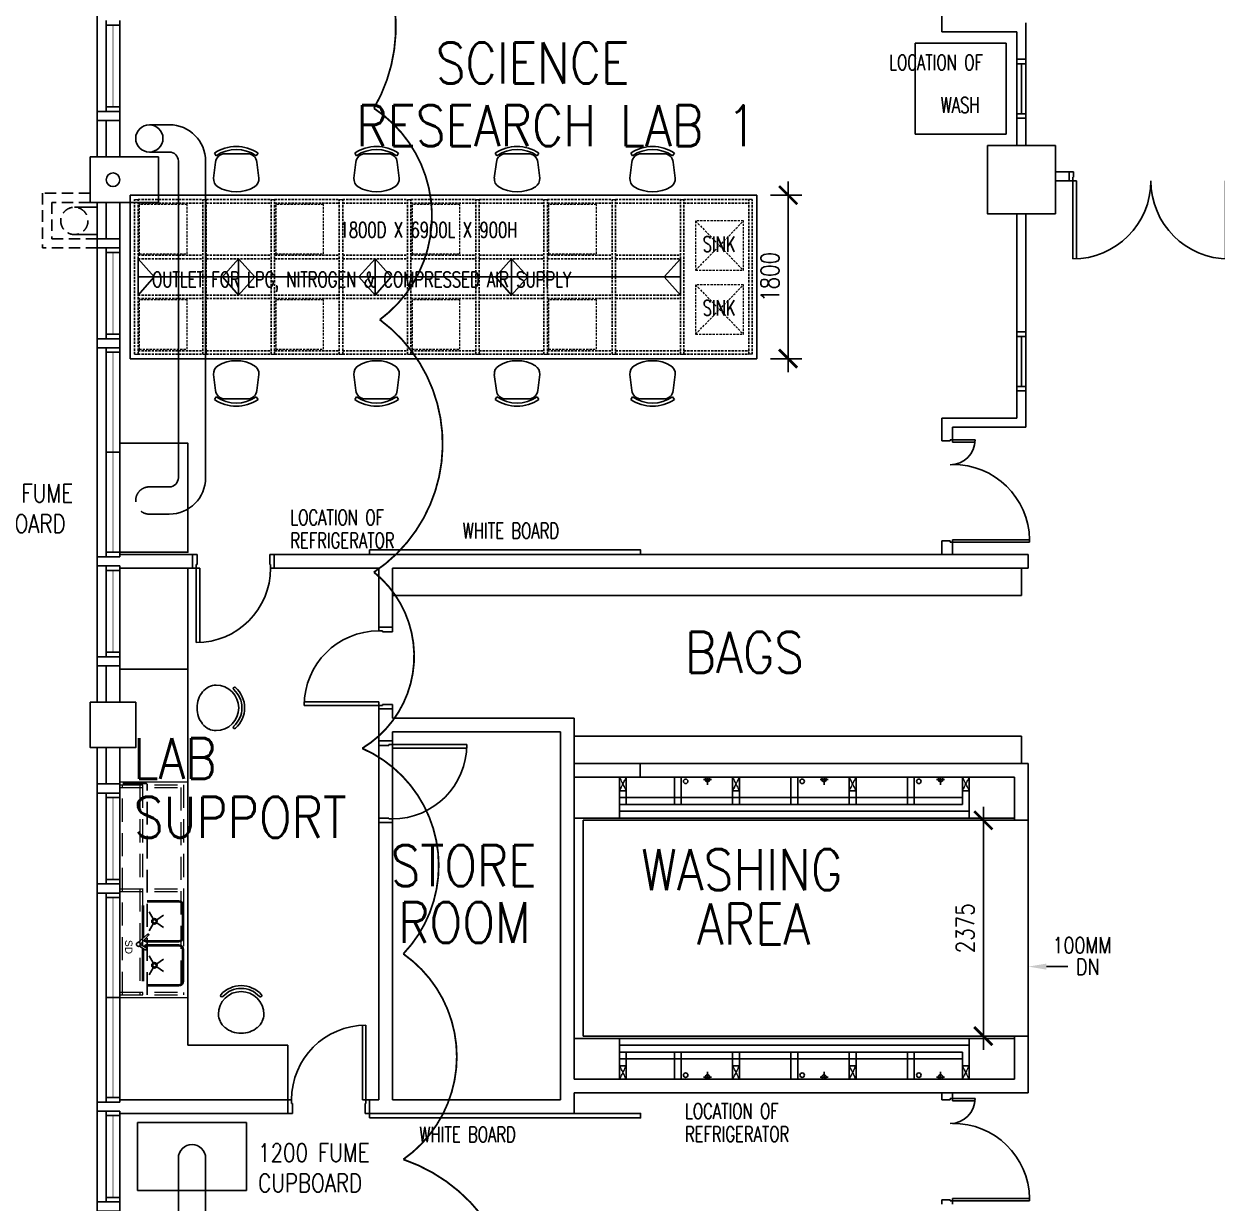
# Model space of a CAD drawing. Extents: x 2687779 to 2997471, y -863049 to -631414.
# Drawn here: x 2756235 to 2769371, y -825687 to -812710 of the extents above; entities that cross this region are included whole.
import ezdxf

# ---------------------------------------------------------------- set-up
doc = ezdxf.new("R2010")
doc.units = 0
doc.header["$LTSCALE"] = 10
doc.header["$MEASUREMENT"] = 0
doc.header["$PDMODE"] = 34
for name, pattern in [('DASHED', [0.75, 0.5, -0.25]), ('DASHEDX2', [38.1, 25.4, -12.7]), ('HIDDEN', [0.375, 0.25, -0.125]), ('HIDDEN2', [0.1875, 0.125, -0.0625])]:
    doc.linetypes.add(name, pattern=pattern)
doc.layers.get('0').update_dxf_attribs({"linetype": 'CONTINUOUS'})
doc.layers.get('DEFPOINTS').update_dxf_attribs({"linetype": 'CONTINUOUS'})
for name, color, linetype in [('BO', 7, 'CONTINUOUS'), ('COL', 3, 'CONTINUOUS'), ('DR', 7, 'CONTINUOUS'), ('DRAIN', 1, 'CONTINUOUS'), ('FURN', 1, 'CONTINUOUS'), ('FURN1', 7, 'CONTINUOUS'), ('hatch', 7, 'CONTINUOUS'), ('LINE', 7, 'CONTINUOUS'), ('partition', 7, 'CONTINUOUS'), ('REMOVE', 8, 'HIDDEN2'), ('RISERFUME', 1, 'CONTINUOUS'), ('RWDP', 145, 'CONTINUOUS'), ('stair', 7, 'CONTINUOUS'), ('T50', 3, 'CONTINUOUS'), ('WALL', 2, 'CONTINUOUS'), ('WIN', 5, 'CONTINUOUS')]:
    doc.layers.add(name, color=color, linetype=linetype)
doc.styles.add('ADEY', font='', dxfattribs={"height": 110})
doc.styles.add('DIMTEXT', font='romans.shx', dxfattribs={"width": 0.8, "height": 400})
doc.styles.add('ROMANS', font='romans.shx', dxfattribs={"width": 0.8, "height": 100})
doc.styles.get("Standard").update_dxf_attribs({"font": 'ROMANS.SHX'})
doc.styles.get('ADEY').set_extended_font_data('Arial Black')
doc.dimstyles.new('STANDARD$0', dxfattribs={"dimscale": 0, "dimtxt": 8, "dimasz": 6, "dimexe": 1, "dimexo": 1, "dimgap": 3, "dimtad": 1, "dimdec": 0, "dimlfac": -1, "dimrnd": 1, "dimzin": 0, "dimdsep": 46, "dimtxsty": 'Standard', "dimcen": 0, "dimclrd": 5, "dimclre": 250, "dimadec": 0, "dimazin": 0, "dimtfac": 1, "dimtdec": 4, "dimtofl": 0, "dimtmove": 0, "dimatfit": 3, "dimfxl": 1, "dimtolj": 1, "dimtzin": 0, "dimarcsym": 0})

# ---------------------------------------------------------------- blocks, each defined once
blk = doc.blocks.new('D1800-A')
at = {"layer": 'DR'}
for p, q in [((0, 0), (100, 0)), ((0, -50), (0, 0)), ((100, 0), (100, -40)), ((60, -50), (0, -50)), ((100, -40), (60, -40)), ((60, -40), (60, -50)), ((100, -40), (960, -40)), ((100, -80), (100, -40)), ((959, -80), (100, -80)), ((60, -1750), (0, -1750)), ((0, -1750), (0, -1800)), ((0, -1800), (100, -1800)), ((60, -1760), (60, -1750)), ((100, -1760), (60, -1760)), ((959, -1720), (100, -1720)), ((100, -1720), (100, -1760)), ((100, -1760), (960, -1760)), ((100, -1800), (100, -1760))]:
    blk.add_line(p, q, dxfattribs=at)
for centre, start, end in [((100, -40), 270.0001, 0), ((100, -1760), 0, 90)]:
    blk.add_arc(centre, 860, start, end, dxfattribs=at)
blk = doc.blocks.new('FG')
at = {"layer": 'LINE', "linetype": 'Continuous'}
for points in [[(0, 0), (50, 0), (50, 100), (0, 100)], [(600, 0), (650, 0), (650, 100), (600, 100)]]:
    blk.add_lwpolyline(points, close=True, dxfattribs=at)
at = {"layer": 'LINE', "color": 5, "linetype": 'Continuous'}
for points in [[(600, 100), (50, 100)], [(50, 0), (600, 0)]]:
    blk.add_lwpolyline(points, dxfattribs=at)
at = {"layer": 'LINE', "color": 1, "linetype": 'Continuous'}
blk.add_lwpolyline([(50, 50), (600, 50)], dxfattribs=at)
blk = doc.blocks.new('DR-900-B')
at = {"layer": 'DR'}
for p, q in [((0, 900), (-150, 900)), ((-150, 900), (-150, 860)), ((-150, 860), (-110, 860)), ((-110, 860), (-110, 850)), ((-110, 850), (0, 850)), ((0, 850), (0, 900)), ((-150, 40), (-970, 40)), ((-969, 80), (-150, 80)), ((-150, 80), (-150, 40)), ((-150, 40), (-110, 40)), ((-150, 0), (-150, 40)), ((0, 0), (-150, 0)), ((-110, 50), (0, 50)), ((-110, 40), (-110, 50)), ((0, 50), (0, 0))]:
    blk.add_line(p, q, dxfattribs=at)
blk.add_arc((-150, 40), 820, 90, 180, dxfattribs=at)
blk = doc.blocks.new('D1200')
at = {"layer": 'DR', "color": 7}
for p, q in [((37, 115), (37, 965)), ((62, 115), (62, 965)), ((1138, 115), (1138, 364)), ((1163, 115), (1163, 365)), ((0, 115), (37, 115)), ((37, 115), (37, 90)), ((62, 115), (37, 115)), ((37, 90), (50, 90)), ((50, 90), (50, 0)), ((1138, 115), (1163, 115)), ((1150, 90), (1150, 0)), ((1150, 90), (1163, 90)), ((1163, 115), (1163, 90)), ((1163, 115), (1200, 115))]:
    blk.add_line(p, q, dxfattribs=at)
blk.add_arc((1163, 90), 275, 90, 180, dxfattribs=at)
at = {"layer": 'WIN', "color": 7}
for p, q in [((62, 965), (37, 965)), ((62, 965), (62, 965)), ((50, 0), (0, 0)), ((1150, 0), (1200, 0))]:
    blk.add_line(p, q, dxfattribs=at)
blk.add_arc((50, 125), 840, 359.3227, 89.147, dxfattribs=at)
blk = doc.blocks.new('_ARCHTICK')
at = {"color": 0, "linetype": 'ByBlock', "const_width": 0.15}
blk.add_lwpolyline([(-0.5, -0.5), (0.5, 0.5)], dxfattribs=at)
blk = doc.blocks.new('*D352')
at = {"layer": 'BO', "color": 7, "linetype": 'Continuous', "lineweight": -2, "transparency": 16777216}
for p, q in [((2766797, -823999), (2766797, -821324)), ((2766991, -821474), (2766647, -821474)), ((2766991, -823849), (2766647, -823849))]:
    blk.add_line(p, q, dxfattribs=at)
at = {"layer": 'DEFPOINTS', "color": 0, "linetype": 'Continuous', "transparency": 16777216}
for p in [(2766797, -821474), (2767141, -821474), (2767141, -823849)]:
    blk.add_point(p, dxfattribs=at)
at = {"layer": 'BO', "color": 7, "linetype": 'Continuous', "lineweight": -2, "transparency": 16777216, "xscale": 200, "yscale": 200, "zscale": 200}
for p, rotation in [((2766797, -821474), 90), ((2766797, -823849), 270)]:
    blk.add_blockref('_ARCHTICK', p, dxfattribs=dict(at, rotation=rotation))
at = {"layer": 'BO', "color": 7, "linetype": 'Continuous', "transparency": 16777216, "insert": (2766597, -822662), "char_height": 200, "attachment_point": 5, "rotation": 90, "style": 'ROMANS'}
blk.add_mtext('\\A1;2375', dxfattribs=at)
blk = doc.blocks.new('*D349')
at = {"layer": 'DEFPOINTS', "color": 0, "linetype": 'Continuous', "transparency": 16777216}
for p in [(2764304, -814594), (2764304, -816394), (2764648, -816394)]:
    blk.add_point(p, dxfattribs=at)
at = {"layer": 'FURN', "color": 7, "linetype": 'Continuous', "lineweight": -2, "transparency": 16777216}
for p, q in [((2764648, -814444), (2764648, -816544)), ((2764454, -814594), (2764798, -814594)), ((2764454, -816394), (2764798, -816394))]:
    blk.add_line(p, q, dxfattribs=at)
at = {"layer": 'FURN', "color": 7, "linetype": 'Continuous', "lineweight": -2, "transparency": 16777216, "xscale": 200, "yscale": 200, "zscale": 200}
for p, rotation in [((2764648, -814594), 90), ((2764648, -816394), 270)]:
    blk.add_blockref('_ARCHTICK', p, dxfattribs=dict(at, rotation=rotation))
at = {"layer": 'FURN', "color": 7, "linetype": 'Continuous', "transparency": 16777216, "insert": (2764448, -815494), "char_height": 200, "attachment_point": 5, "rotation": 90, "style": 'ROMANS'}
blk.add_mtext('\\A1;1800', dxfattribs=at)
blk = doc.blocks.new('CHAIR11')
at = {"layer": 'FURN', "color": 1}
for p, q in [((-676, 492), (-653, 318)), ((-176, 492), (-198, 318)), ((-647, 246), (-666, 218)), ((-300, 225), (-552, 225)), ((-205, 246), (-186, 218))]:
    blk.add_line(p, q, dxfattribs=at)
for centre, radius, start, end in [((-574, 501), 102, 121.593, 184.9697), ((-426, 260), 385, 58.407, 121.593), ((-278, 501), 102, 355.0303, 58.407), ((-552, 327), 102, 184.9697, 270), ((-300, 327), 102, 270, 355.0303), ((-426, 569), 425, 235.6197, 304.3803), ((-426, 569), 391, 235.6197, 304.3803)]:
    blk.add_arc(centre, radius, start, end, dxfattribs=at)
blk = doc.blocks.new('CHAIR10')
at = {"layer": 'FURN1', "color": 1}
for centre, radius, start, end in [((-515, 735), 216, 116.3827, 140.136), ((-533, 772), 175, 90, 116.3827), ((-533, 697), 250, 270, 90), ((-328, 909), 15, 48.1599, 228.1599), ((-518, 697), 300, 311.8401, 48.1599), ((-443, 697), 299, 160.9198, 180), ((-487, 712), 252, 140.136, 160.9198), ((-518, 697), 270, 311.8401, 48.1599), ((-443, 697), 299, 180, 199.0802), ((-487, 682), 252, 199.0802, 219.864), ((-515, 658), 216, 219.864, 243.6173), ((-533, 622), 175, 243.6173, 270), ((-328, 485), 15, 131.8401, 311.8401)]:
    blk.add_arc(centre, radius, start, end, dxfattribs=at)

msp = doc.modelspace()

# ---------------------------------------------------------------- linework, layer by layer
at = {"color": 9}
for p, q in [((2757041.3, -814174.1), (2757041.3, -808674.1)), ((2757041.3, -820174.1), (2757041.3, -814674.1)), ((2757041.3, -826174.1), (2757041.3, -820674.1))]:
    msp.add_line(p, q, dxfattribs=at)
at = {"linetype": 'Continuous'}
for p, q in [((2766341.3, -812499.1), (2766341.3, -812799.1)), ((2766341.3, -812799.1), (2767166.3, -812799.1)), ((2767741.3, -814336.6), (2767591.3, -814336.6)), ((2767741.3, -814436.6), (2767591.3, -814436.6)), ((2766341.3, -817049.1), (2767166.3, -817049.1)), ((2766341.3, -817299.1), (2766341.3, -817049.1)), ((2766456.3, -817149.1), (2767266.3, -817149.1)), ((2766456.3, -817286.5), (2766456.3, -817149.1))]:
    msp.add_line(p, q, dxfattribs=at)
at = {"color": 5, "linetype": 'DASHED'}
for p, q in [((2762791.3, -821149.1), (2762866.3, -820999.1)), ((2762791.3, -820999.1), (2762866.3, -821149.1)), ((2764037.2, -821149.1), (2764112.2, -820999.1)), ((2764037.2, -820999.1), (2764112.2, -821149.1)), ((2765320.5, -821149.1), (2765395.5, -820999.1)), ((2765320.5, -820999.1), (2765395.5, -821149.1)), ((2766566.3, -820999.1), (2766641.3, -821149.1)), ((2766566.3, -821149.1), (2766641.3, -820999.1)), ((2762866.3, -821149.1), (2762791.3, -821149.1)), ((2764112.2, -821149.1), (2764037.2, -821149.1)), ((2765395.5, -821149.1), (2765320.5, -821149.1)), ((2766641.3, -821149.1), (2766566.3, -821149.1)), ((2762791.3, -824174.1), (2762866.3, -824324.1)), ((2762791.3, -824324.1), (2762866.3, -824174.1)), ((2762866.3, -824174.1), (2762791.3, -824174.1)), ((2764037.2, -824174.1), (2764112.2, -824324.1)), ((2764037.2, -824324.1), (2764112.2, -824174.1)), ((2764112.2, -824174.1), (2764037.2, -824174.1)), ((2765320.5, -824174.1), (2765395.5, -824324.1)), ((2765320.5, -824324.1), (2765395.5, -824174.1)), ((2765395.5, -824174.1), (2765320.5, -824174.1)), ((2766566.3, -824324.1), (2766641.3, -824174.1)), ((2766566.3, -824174.1), (2766641.3, -824324.1)), ((2766641.3, -824174.1), (2766566.3, -824174.1))]:
    msp.add_line(p, q, dxfattribs=at)
at = {"color": 7}
for p, q in [((2762791.3, -821449.1), (2762791.3, -820999.1)), ((2762866.3, -821299.1), (2762866.3, -820999.1)), ((2763395.5, -821299.1), (2763395.5, -820999.1)), ((2763470.5, -821299.1), (2763470.5, -820999.1)), ((2764037.2, -821299.1), (2764037.2, -820999.1)), ((2764112.2, -821299.1), (2764112.2, -820999.1)), ((2764678.8, -821299.1), (2764678.8, -820999.1)), ((2764753.8, -821299.1), (2764753.8, -820999.1)), ((2765320.5, -821299.1), (2765320.5, -820999.1)), ((2765395.5, -821299.1), (2765395.5, -820999.1)), ((2765962.2, -821299.1), (2765962.2, -820999.1)), ((2766037.2, -821299.1), (2766037.2, -820999.1)), ((2766566.3, -820999.1), (2766566.3, -821299.1)), ((2766641.3, -821449.1), (2766641.3, -820999.1)), ((2766566.3, -821299.1), (2762791.3, -821299.1)), ((2767141.3, -821449.1), (2762291.3, -821449.1)), ((2766641.3, -821374.1), (2762791.3, -821374.1)), ((2767141.3, -823874.1), (2762291.3, -823874.1)), ((2762791.3, -823874.1), (2762791.3, -824324.1)), ((2766641.3, -823949.1), (2762791.3, -823949.1)), ((2766641.3, -823874.1), (2766641.3, -824324.1)), ((2766566.3, -824024.1), (2762791.3, -824024.1)), ((2762866.3, -824024.1), (2762866.3, -824324.1)), ((2763395.5, -824024.1), (2763395.5, -824324.1)), ((2763470.5, -824024.1), (2763470.5, -824324.1)), ((2764037.2, -824024.1), (2764037.2, -824324.1)), ((2764112.2, -824024.1), (2764112.2, -824324.1)), ((2764678.8, -824024.1), (2764678.8, -824324.1)), ((2764753.8, -824024.1), (2764753.8, -824324.1)), ((2765320.5, -824024.1), (2765320.5, -824324.1)), ((2765395.5, -824024.1), (2765395.5, -824324.1)), ((2765962.2, -824024.1), (2765962.2, -824324.1)), ((2766037.2, -824024.1), (2766037.2, -824324.1)), ((2766566.3, -824324.1), (2766566.3, -824024.1))]:
    msp.add_line(p, q, dxfattribs=at)
for p, q in [((2763715.8, -821024.1), (2763804.5, -821024.1)), ((2763760, -820999.1), (2763760, -821082.3)), ((2764999.1, -821024.1), (2765087.8, -821024.1)), ((2765043.3, -820999.1), (2765043.3, -821082.3)), ((2766282.4, -821024.1), (2766371.2, -821024.1)), ((2766326.6, -820999.1), (2766326.6, -821082.3)), ((2763760, -824324.1), (2763760, -824240.9)), ((2765043.3, -824324.1), (2765043.3, -824240.9)), ((2766326.6, -824324.1), (2766326.6, -824240.9)), ((2763715.8, -824299.1), (2763804.5, -824299.1)), ((2764999.1, -824299.1), (2765087.8, -824299.1)), ((2766282.4, -824299.1), (2766371.2, -824299.1))]:
    msp.add_line(p, q)
at = {"color": 8, "linetype": 'DASHED'}
for p, q in [((2766566.3, -821224.1), (2762791.3, -821224.1)), ((2766566.3, -824099.1), (2762791.3, -824099.1))]:
    msp.add_line(p, q, dxfattribs=at)
for centre in [(2763520, -821045.5), (2763760, -821024.1), (2764803.3, -821045.5), (2765043.3, -821024.1), (2766086.7, -821045.5), (2766326.6, -821024.1), (2763520, -824277.7), (2764803.3, -824277.7), (2766086.7, -824277.7), (2763760, -824299.1), (2765043.3, -824299.1), (2766326.6, -824299.1)]:
    msp.add_circle(centre, 25)
at = {"layer": 'BO', "linetype": 'Continuous'}
for p, q in [((2767216.3, -818699.1, 0), (2767216.3, -818999.1)), ((2767216.3, -818699.1, 0), (2767216.3, -818999.1)), ((2767216.3, -818999.1), (2760291.3, -818999.1)), ((2767216.3, -818999.1), (2760291.3, -818999.1)), ((2762291.3, -820549.1), (2767216.3, -820549.1)), ((2762291.3, -820549.1), (2767216.3, -820549.1)), ((2767216.3, -820549.1), (2767216.3, -820849.1)), ((2767216.3, -820549.1), (2767216.3, -820849.1)), ((2763020, -820849.1), (2763020, -820999.1)), ((2767291.3, -821474.1), (2767291.3, -823849.1)), ((2767291.3, -821474.1), (2767291.3, -823849.1))]:
    msp.add_line(p, q, dxfattribs=at)
at = {"layer": 'COL'}
for points in [[(2766841.3, -814049.1), (2767591.3, -814049.1), (2767591.3, -814799.1), (2766841.3, -814799.1)], [(2756966.3, -814174.1), (2757716.3, -814174.1), (2757716.3, -814674.1), (2756966.3, -814674.1)], [(2756966.3, -820174.1), (2757466.3, -820174.1), (2757466.3, -820674.1), (2756966.3, -820674.1)]]:
    msp.add_lwpolyline(points, close=True, dxfattribs=at)
at = {"layer": 'DEFPOINTS', "linetype": 'Continuous'}
msp.add_lwpolyline([(2766456.3, -818549.1), (2766456.3, -818412.1)], dxfattribs=at)
at = {"layer": 'DR', "color": 7, "linetype": 'Continuous'}
msp.add_line((2767491.3, -823084), (2767728.4, -823084), dxfattribs=at)
msp.add_solid([(2767491.3, -823117.3), (2767491.3, -823050.7), (2767291.3, -823084)], dxfattribs=at)
at = {"layer": 'DRAIN', "color": 5}
for p, q in [((2762391.3, -823849.1), (2762391.3, -821474.1)), ((2767141.3, -821474.1), (2762391.3, -821474.1)), ((2767141.3, -823849.1), (2762391.3, -823849.1))]:
    msp.add_line(p, q, dxfattribs=at)
at = {"layer": 'FURN', "linetype": 'Continuous'}
for p, q in [((2767048.3, -812922.2), (2766048.3, -812922.2)), ((2766048.3, -812922.2), (2766048.3, -813922.2)), ((2767048.3, -813922.2), (2767048.3, -812922.2)), ((2766048.3, -813922.2), (2767048.3, -813922.2)), ((2757492, -815294), (2757670.2, -815494)), ((2757492, -815294), (2757492, -815694)), ((2758599.5, -815294), (2758421.2, -815494)), ((2758599.5, -815294), (2758777.7, -815494)), ((2758599.5, -815294), (2758599.5, -815694)), ((2760101.5, -815294), (2759923.2, -815494)), ((2760101.5, -815294), (2760279.7, -815494)), ((2760101.5, -815294), (2760101.5, -815694)), ((2761603.5, -815294), (2761425.2, -815494)), ((2761603.5, -815294), (2761781.7, -815494)), ((2761603.5, -815294), (2761603.5, -815694)), ((2763462, -815294), (2763283.7, -815494)), ((2763462, -815294), (2763462, -815694)), ((2757492, -815694), (2757670.2, -815494)), ((2757492, -815494), (2763462, -815494)), ((2758599.5, -815694), (2758421.2, -815494)), ((2758599.5, -815694), (2758777.7, -815494)), ((2760101.5, -815694), (2759923.2, -815494)), ((2760101.5, -815694), (2760279.7, -815494)), ((2761603.5, -815694), (2761425.2, -815494)), ((2761603.5, -815694), (2761781.7, -815494)), ((2763462, -815694), (2763283.7, -815494)), ((2758041.3, -823949.1), (2758041.3, -818699.1)), ((2757291.3, -819811.2), (2758041.3, -819811.2)), ((2759141.3, -823949.1), (2758041.3, -823949.1)), ((2759141.3, -824549.1), (2759141.3, -823949.1)), ((2757486, -824798), (2758686, -824798)), ((2757486, -825548), (2757486, -824798)), ((2758686, -824798), (2758686, -825548)), ((2758686, -825548), (2757486, -825548))]:
    msp.add_line(p, q, dxfattribs=at)
at = {"layer": 'FURN'}
for p, q in [((2757404, -814594), (2764304, -814594)), ((2757404, -816394), (2757404, -814594)), ((2764304, -816394), (2764304, -814594)), ((2757404, -816394), (2764304, -816394)), ((2757614.7, -822480.7), (2757658.4, -822559.4)), ((2757771.6, -822517.3), (2757697.6, -822568.5)), ((2757614.7, -822690.5), (2757658.4, -822611.8)), ((2757771.6, -822653.9), (2757697.6, -822602.7)), ((2757498.8, -822815.5), (2757597.9, -822727.1)), ((2757520.2, -822836.9), (2757608.6, -822737.8)), ((2757563.4, -822895), (2757507.5, -822859.3)), ((2757576.2, -822875.1), (2757520.2, -822839.4)), ((2757614.7, -822964.7), (2757658.4, -823043.4)), ((2757771.6, -823001.3), (2757697.6, -823052.5)), ((2757614.7, -823174.5), (2757658.4, -823095.8)), ((2757771.6, -823137.9), (2757697.6, -823086.7))]:
    msp.add_line(p, q, dxfattribs=at)
at = {"layer": 'FURN', "color": 8, "linetype": 'HIDDEN', "ltscale": 10}
for p, q in [((2757454, -816344), (2757454, -814644)), ((2757492, -816344), (2757492, -814644)), ((2757492, -814644), (2758205, -814644)), ((2758205, -816344), (2758205, -814644)), ((2758243, -814644), (2758956, -814644)), ((2758243, -816344), (2758243, -814644)), ((2758956, -816344), (2758956, -814644)), ((2758994, -816344), (2758994, -814644)), ((2758994, -814644), (2759707, -814644)), ((2759707, -816344), (2759707, -814644)), ((2759745, -814644), (2760458, -814644)), ((2759745, -816344), (2759745, -814644)), ((2760458, -816344), (2760458, -814644)), ((2760496, -816344), (2760496, -814644)), ((2760496, -814644), (2761209, -814644)), ((2761209, -816344), (2761209, -814644)), ((2761247, -816344), (2761247, -814644)), ((2761247, -814644), (2761960, -814644)), ((2761960, -816344), (2761960, -814644)), ((2761998, -814644), (2762711, -814644)), ((2761998, -816344), (2761998, -814644)), ((2762711, -816344), (2762711, -814644)), ((2762749, -816344), (2762749, -814644)), ((2762749, -814644), (2763462, -814644)), ((2763462, -816344), (2763462, -814644)), ((2763500, -816344), (2763500, -814644)), ((2763500, -814644), (2764216, -814644)), ((2764216, -816344), (2764216, -814644)), ((2764254, -816344), (2764254, -814644)), ((2757492, -814682), (2758205, -814682)), ((2758243, -814682), (2758956, -814682)), ((2758994, -814682), (2759707, -814682)), ((2759745, -814682), (2760458, -814682)), ((2760496, -814682), (2761209, -814682)), ((2761247, -814682), (2761960, -814682)), ((2761998, -814682), (2762711, -814682)), ((2762749, -814682), (2763462, -814682)), ((2763500, -814682), (2764216, -814682)), ((2757492, -815256), (2758205, -815256)), ((2757492, -815294), (2758205, -815294)), ((2758243, -815256), (2758956, -815256)), ((2758243, -815294), (2758956, -815294)), ((2758994, -815256), (2759707, -815256)), ((2758994, -815294), (2759707, -815294)), ((2759745, -815256), (2760458, -815256)), ((2759745, -815294), (2760458, -815294)), ((2760496, -815256), (2761209, -815256)), ((2760496, -815294), (2761209, -815294)), ((2761247, -815256), (2761960, -815256)), ((2761247, -815294), (2761960, -815294)), ((2761998, -815256), (2762711, -815256)), ((2761998, -815294), (2762711, -815294)), ((2762749, -815256), (2763462, -815256)), ((2762749, -815294), (2763462, -815294)), ((2757492, -815694), (2758205, -815694)), ((2758243, -815694), (2758956, -815694)), ((2758994, -815694), (2759707, -815694)), ((2759745, -815694), (2760458, -815694)), ((2760496, -815694), (2761209, -815694)), ((2761247, -815694), (2761960, -815694)), ((2761998, -815694), (2762711, -815694)), ((2762749, -815694), (2763462, -815694)), ((2757492, -815732), (2758205, -815732)), ((2758243, -815732), (2758956, -815732)), ((2758994, -815732), (2759707, -815732)), ((2759745, -815732), (2760458, -815732)), ((2760496, -815732), (2761209, -815732)), ((2761247, -815732), (2761960, -815732)), ((2761998, -815732), (2762711, -815732)), ((2762749, -815732), (2763462, -815732)), ((2757492, -816306), (2758205, -816306)), ((2757492, -816344), (2758205, -816344)), ((2758243, -816306), (2758956, -816306)), ((2758243, -816344), (2758956, -816344)), ((2758994, -816306), (2759707, -816306)), ((2758994, -816344), (2759707, -816344)), ((2759745, -816306), (2760458, -816306)), ((2759745, -816344), (2760458, -816344)), ((2760496, -816306), (2761209, -816306)), ((2760496, -816344), (2761209, -816344)), ((2761247, -816306), (2761960, -816306)), ((2761247, -816344), (2761960, -816344)), ((2761998, -816306), (2762711, -816306)), ((2761998, -816344), (2762711, -816344)), ((2762749, -816306), (2763462, -816306)), ((2762749, -816344), (2763462, -816344)), ((2763500, -816306), (2764216, -816306)), ((2763500, -816344), (2764216, -816344))]:
    msp.add_line(p, q, dxfattribs=at)
at = {"layer": 'FURN', "color": 8, "linetype": 'HIDDEN2', "lineweight": 0, "ltscale": 5}
for p, q in [((2757454, -814644), (2757492, -814644)), ((2758205, -814644), (2758243, -814644)), ((2758956, -814644), (2758994, -814644)), ((2759707, -814644), (2759745, -814644)), ((2760458, -814644), (2760496, -814644)), ((2761209, -814644), (2761247, -814644)), ((2761960, -814644), (2761998, -814644)), ((2762711, -814644), (2762749, -814644)), ((2763462, -814644), (2763500, -814644)), ((2764254, -814644), (2764216, -814644)), ((2757454, -816344), (2757492, -816344)), ((2758205, -816344), (2758243, -816344)), ((2758956, -816344), (2758994, -816344)), ((2759707, -816344), (2759745, -816344)), ((2760458, -816344), (2760496, -816344)), ((2761209, -816344), (2761247, -816344)), ((2761960, -816344), (2761998, -816344)), ((2762711, -816344), (2762749, -816344)), ((2763462, -816344), (2763500, -816344)), ((2764254, -816344), (2764216, -816344))]:
    msp.add_line(p, q, dxfattribs=at)
at = {"layer": 'FURN', "color": 8, "linetype": 'HIDDEN2', "lineweight": 0, "ltscale": 20}
for p, q in [((2763629.8, -815421.2), (2764155.2, -814878.8)), ((2763629.8, -814878.8), (2764155.2, -815421.2)), ((2763629.8, -816124.1), (2764155.2, -815581.6)), ((2763629.8, -815581.6), (2764155.2, -816124.1))]:
    msp.add_line(p, q, dxfattribs=at)
at = {"layer": 'FURN', "lineweight": 18}
for p, q in [((2757291.3, -821052.1), (2758041.3, -821052.1)), ((2757291.3, -823424.1), (2758041.3, -823424.1))]:
    msp.add_line(p, q, dxfattribs=at)
at = {"layer": 'FURN', "linetype": 'HIDDEN', "ltscale": 100}
for p, q in [((2757576.3, -821067.1), (2757291.3, -821067.1)), ((2757591.3, -823394.4), (2757591.3, -821082.1))]:
    msp.add_line(p, q, dxfattribs=at)
at = {"layer": 'FURN', "color": 8, "linetype": 'DASHEDX2', "lineweight": 5}
for p, q in [((2757291.3, -821082.1), (2757991.3, -821082.1)), ((2757321.3, -823394.1), (2757321.3, -821082.1)), ((2757511.3, -821082.1), (2757511.3, -823394.1)), ((2757541.3, -821082.1), (2757541.3, -823394.1)), ((2757991.3, -821082.1), (2757991.3, -823394.1)), ((2757291.3, -821112.1), (2757991.3, -821112.1)), ((2757961.3, -821112.1), (2757961.3, -823364.1)), ((2757291.3, -822227.1), (2757991.3, -822227.1)), ((2757291.3, -822257.1), (2757991.3, -822257.1)), ((2757291.3, -823364.1), (2757991.3, -823364.1)), ((2757291.3, -823394.1), (2757991.3, -823394.1))]:
    msp.add_line(p, q, dxfattribs=at)
at = {"layer": 'FURN', "color": 8, "linetype": 'DASHED'}
for p, q in [((2762791.3, -821149.1), (2762866.3, -820999.1)), ((2762791.3, -820999.1), (2762866.3, -821149.1)), ((2764037.2, -821149.1), (2764112.2, -820999.1)), ((2764037.2, -820999.1), (2764112.2, -821149.1)), ((2765320.5, -821149.1), (2765395.5, -820999.1)), ((2765320.5, -820999.1), (2765395.5, -821149.1)), ((2766566.3, -820999.1), (2766641.3, -821149.1)), ((2766566.3, -821149.1), (2766641.3, -820999.1)), ((2762866.3, -821149.1), (2762791.3, -821149.1)), ((2766566.3, -821224.1), (2762791.3, -821224.1)), ((2764112.2, -821149.1), (2764037.2, -821149.1)), ((2765395.5, -821149.1), (2765320.5, -821149.1)), ((2766641.3, -821149.1), (2766566.3, -821149.1)), ((2766566.3, -824099.1), (2762791.3, -824099.1)), ((2762791.3, -824174.1), (2762866.3, -824324.1)), ((2762791.3, -824324.1), (2762866.3, -824174.1)), ((2762866.3, -824174.1), (2762791.3, -824174.1)), ((2764037.2, -824174.1), (2764112.2, -824324.1)), ((2764037.2, -824324.1), (2764112.2, -824174.1)), ((2764112.2, -824174.1), (2764037.2, -824174.1)), ((2765320.5, -824174.1), (2765395.5, -824324.1)), ((2765320.5, -824324.1), (2765395.5, -824174.1)), ((2765395.5, -824174.1), (2765320.5, -824174.1)), ((2766566.3, -824324.1), (2766641.3, -824174.1)), ((2766566.3, -824174.1), (2766641.3, -824324.1)), ((2766641.3, -824174.1), (2766566.3, -824174.1))]:
    msp.add_line(p, q, dxfattribs=at)
at = {"layer": 'FURN', "color": 8}
for p, q in [((2762791.3, -821449.1), (2762791.3, -820999.1)), ((2762866.3, -821299.1), (2762866.3, -820999.1)), ((2763395.5, -821299.1), (2763395.5, -820999.1)), ((2763470.5, -821299.1), (2763470.5, -820999.1)), ((2763715.8, -821024.1), (2763804.5, -821024.1)), ((2763760, -820999.1), (2763760, -821082.3)), ((2764037.2, -821299.1), (2764037.2, -820999.1)), ((2764112.2, -821299.1), (2764112.2, -820999.1)), ((2764678.8, -821299.1), (2764678.8, -820999.1)), ((2764753.8, -821299.1), (2764753.8, -820999.1)), ((2764999.1, -821024.1), (2765087.8, -821024.1)), ((2765043.3, -820999.1), (2765043.3, -821082.3)), ((2765320.5, -821299.1), (2765320.5, -820999.1)), ((2765395.5, -821299.1), (2765395.5, -820999.1)), ((2765962.2, -821299.1), (2765962.2, -820999.1)), ((2766037.2, -821299.1), (2766037.2, -820999.1)), ((2766282.4, -821024.1), (2766371.2, -821024.1)), ((2766326.6, -820999.1), (2766326.6, -821082.3)), ((2766566.3, -820999.1), (2766566.3, -821299.1)), ((2766641.3, -821449.1), (2766641.3, -820999.1)), ((2766566.3, -821299.1), (2762791.3, -821299.1)), ((2767141.3, -821449.1), (2762291.3, -821449.1)), ((2762391.3, -823849.1), (2762391.3, -821474.1)), ((2767141.3, -821474.1), (2762391.3, -821474.1)), ((2766641.3, -821374.1), (2762791.3, -821374.1)), ((2767141.3, -823849.1), (2762391.3, -823849.1)), ((2767141.3, -823874.1), (2762291.3, -823874.1)), ((2762791.3, -823874.1), (2762791.3, -824324.1)), ((2766641.3, -823949.1), (2762791.3, -823949.1)), ((2766641.3, -823874.1), (2766641.3, -824324.1)), ((2766566.3, -824024.1), (2762791.3, -824024.1)), ((2762866.3, -824024.1), (2762866.3, -824324.1)), ((2763395.5, -824024.1), (2763395.5, -824324.1)), ((2763470.5, -824024.1), (2763470.5, -824324.1)), ((2764037.2, -824024.1), (2764037.2, -824324.1)), ((2764112.2, -824024.1), (2764112.2, -824324.1)), ((2764678.8, -824024.1), (2764678.8, -824324.1)), ((2764753.8, -824024.1), (2764753.8, -824324.1)), ((2765320.5, -824024.1), (2765320.5, -824324.1)), ((2765395.5, -824024.1), (2765395.5, -824324.1)), ((2765962.2, -824024.1), (2765962.2, -824324.1)), ((2766037.2, -824024.1), (2766037.2, -824324.1)), ((2766566.3, -824324.1), (2766566.3, -824024.1)), ((2763760, -824324.1), (2763760, -824240.9)), ((2765043.3, -824324.1), (2765043.3, -824240.9)), ((2766326.6, -824324.1), (2766326.6, -824240.9)), ((2766641.3, -824324.1), (2762791.3, -824324.1)), ((2763715.8, -824299.1), (2763804.5, -824299.1)), ((2764999.1, -824299.1), (2765087.8, -824299.1)), ((2766282.4, -824299.1), (2766371.2, -824299.1))]:
    msp.add_line(p, q, dxfattribs=at)
at = {"layer": 'FURN', "color": 8, "linetype": 'Continuous'}
for p, q in [((2763470.5, -820999.1), (2763395.5, -820999.1)), ((2763470.5, -820999.1), (2763395.5, -820999.1)), ((2764753.8, -820999.1), (2764678.8, -820999.1)), ((2764753.8, -820999.1), (2764678.8, -820999.1)), ((2766037.2, -820999.1), (2765962.2, -820999.1)), ((2766037.2, -820999.1), (2765962.2, -820999.1)), ((2762866.3, -821299.1), (2762791.3, -821299.1)), ((2764112.2, -821299.1), (2764037.2, -821299.1)), ((2765395.5, -821299.1), (2765320.5, -821299.1)), ((2762866.3, -824024.1), (2762791.3, -824024.1)), ((2764112.2, -824024.1), (2764037.2, -824024.1)), ((2765395.5, -824024.1), (2765320.5, -824024.1)), ((2763470.5, -824324.1), (2763395.5, -824324.1)), ((2763470.5, -824324.1), (2763395.5, -824324.1)), ((2764753.8, -824324.1), (2764678.8, -824324.1)), ((2764753.8, -824324.1), (2764678.8, -824324.1)), ((2766037.2, -824324.1), (2765962.2, -824324.1)), ((2766037.2, -824324.1), (2765962.2, -824324.1))]:
    msp.add_line(p, q, dxfattribs=at)
at = {"layer": 'FURN', "color": 8, "linetype": 'HIDDEN2', "lineweight": 0, "ltscale": 20, "elevation": 0}
for points in [[(2757506, -814697.3), (2757506, -815239.8), (2758031.3, -815239.8), (2758031.3, -814697.3)], [(2759008, -814697.3), (2759008, -815239.8), (2759533.3, -815239.8), (2759533.3, -814697.3)], [(2760510, -814697.3), (2760510, -815239.8), (2761035.3, -815239.8), (2761035.3, -814697.3)], [(2762012, -814697.3), (2762012, -815239.8), (2762537.3, -815239.8), (2762537.3, -814697.3)], [(2763629.8, -814878.8), (2763629.8, -815421.2), (2764155.2, -815421.2), (2764155.2, -814878.8)], [(2763629.8, -815581.6), (2763629.8, -816124.1), (2764155.2, -816124.1), (2764155.2, -815581.6)], [(2757506, -815747.3), (2757506, -816289.8), (2758031.3, -816289.8), (2758031.3, -815747.3)], [(2759008, -815747.3), (2759008, -816289.8), (2759533.3, -816289.8), (2759533.3, -815747.3)], [(2760510, -815747.3), (2760510, -816289.8), (2761035.3, -816289.8), (2761035.3, -815747.3)], [(2762012, -815747.3), (2762012, -816289.8), (2762537.3, -816289.8), (2762537.3, -815747.3)]]:
    msp.add_lwpolyline(points, close=True, dxfattribs=at)
at = {"layer": 'FURN', "linetype": 'Continuous'}
msp.add_lwpolyline([(2757291.3, -818524.1), (2757291.3, -817324.1), (2758041.3, -817324.1), (2758041.3, -818524.1)], close=True, dxfattribs=at)
at = {"layer": 'FURN', "elevation": 0}
for points in [[(2760041.3, -818549.1), (2760041.3, -818499.1), (2763024.3, -818499.1), (2763024.3, -818549.1)], [(2760041.3, -824749.1), (2760041.3, -824699.1), (2763024.3, -824699.1), (2763024.3, -824749.1)]]:
    msp.add_lwpolyline(points, close=True, dxfattribs=at)
at = {"layer": 'FURN'}
for points in [[(2757541.3, -822412), (2757541.3, -822759.2)], [(2757551.3, -822412), (2757551.3, -822759.2)], [(2757939.9, -822360.6), (2757592.7, -822360.6)], [(2757939.9, -822370.6), (2757592.7, -822370.6)], [(2757981.3, -822759.2), (2757981.3, -822412)], [(2757991.3, -822759.2), (2757991.3, -822412)], [(2757592.7, -822800.6), (2757939.9, -822800.6)], [(2757592.7, -822810.6), (2757939.9, -822810.6)], [(2757541.3, -822896), (2757541.3, -823243.2)], [(2757551.3, -822896), (2757551.3, -823243.2)], [(2757939.9, -822844.6), (2757592.7, -822844.6)], [(2757939.9, -822854.6), (2757592.7, -822854.6)], [(2757981.3, -823243.2), (2757981.3, -822896)], [(2757991.3, -823243.2), (2757991.3, -822896)], [(2757592.7, -823284.6), (2757939.9, -823284.6)], [(2757592.7, -823294.6), (2757939.9, -823294.6)]]:
    msp.add_lwpolyline(points, dxfattribs=at)
at = {"layer": 'FURN', "color": 8}
for centre in [(2763520, -821045.5), (2763760, -821024.1), (2764803.3, -821045.5), (2765043.3, -821024.1), (2766086.7, -821045.5), (2766326.6, -821024.1), (2763520, -824277.7), (2764803.3, -824277.7), (2766086.7, -824277.7), (2763760, -824299.1), (2765043.3, -824299.1), (2766326.6, -824299.1)]:
    msp.add_circle(centre, 25, dxfattribs=at)
at = {"layer": 'FURN'}
for centre, radius in [((2757672.9, -822585.6), 30), ((2757672.9, -822585.6), 20), ((2757497.1, -822838.6), 23.2), ((2757672.9, -823069.6), 30), ((2757672.9, -823069.6), 20)]:
    msp.add_circle(centre, radius, dxfattribs=at)
at = {"layer": 'FURN', "linetype": 'HIDDEN', "ltscale": 30}
msp.add_arc((2757576.3, -821082.1), 15, 0, 90, dxfattribs=at)
at = {"layer": 'FURN'}
for centre, radius, start, end in [((2757939.9, -822412), 51.4, 0, 90), ((2757939.9, -822412), 41.4, 0, 90), ((2757592.7, -822759.2), 51.4, 180, 198.18245), ((2757592.7, -822759.2), 41.4, 180, 191.99438), ((2757592.7, -822759.2), 51.4, 225.56701, 270), ((2757592.7, -822759.2), 41.4, 224.91191, 270), ((2757603.3, -822732.4), 7.55, 315, 135), ((2757939.9, -822759.2), 41.4, 270, 0), ((2757939.9, -822759.2), 51.4, 270, 0), ((2757592.7, -822896), 51.4, 164.36487, 180), ((2757592.7, -822896), 41.4, 168.63742, 180), ((2757592.7, -822896), 51.4, 90, 137.71105), ((2757592.7, -822896), 41.4, 90, 135.33627), ((2757574, -822887.8), 12.8, 214.378, 80.4414), ((2757939.9, -822896), 51.4, 0, 90), ((2757939.9, -822896), 41.4, 0, 90), ((2757939.9, -823243.2), 41.4, 270, 0), ((2757939.9, -823243.2), 51.4, 270, 0)]:
    msp.add_arc(centre, radius, start, end, dxfattribs=at)
at = {"layer": 'hatch', "linetype": 'Continuous'}
for p, q in [((2763470.5, -820999.1), (2763395.5, -820999.1)), ((2763470.5, -820999.1), (2763395.5, -820999.1)), ((2764753.8, -820999.1), (2764678.8, -820999.1)), ((2764753.8, -820999.1), (2764678.8, -820999.1)), ((2766037.2, -820999.1), (2765962.2, -820999.1)), ((2766037.2, -820999.1), (2765962.2, -820999.1)), ((2762866.3, -821299.1), (2762791.3, -821299.1)), ((2764112.2, -821299.1), (2764037.2, -821299.1)), ((2765395.5, -821299.1), (2765320.5, -821299.1)), ((2762866.3, -824024.1), (2762791.3, -824024.1)), ((2764112.2, -824024.1), (2764037.2, -824024.1)), ((2765395.5, -824024.1), (2765320.5, -824024.1)), ((2763470.5, -824324.1), (2763395.5, -824324.1)), ((2763470.5, -824324.1), (2763395.5, -824324.1)), ((2764753.8, -824324.1), (2764678.8, -824324.1)), ((2764753.8, -824324.1), (2764678.8, -824324.1)), ((2766037.2, -824324.1), (2765962.2, -824324.1)), ((2766037.2, -824324.1), (2765962.2, -824324.1))]:
    msp.add_line(p, q, dxfattribs=at)
at = {"layer": 'partition', "linetype": 'Continuous'}
for p, q in [((2767266.3, -812699.1), (2767266.3, -813149.1)), ((2767266.3, -813699.1), (2767266.3, -814049.1)), ((2767266.3, -814799.1), (2767266.3, -816149.1)), ((2767266.3, -816699.1), (2767266.3, -817149.1)), ((2766341.3, -818399.1), (2766341.3, -818549.1)), ((2766341.3, -824524.1), (2766341.3, -824474.1)), ((2766456.3, -824474.1), (2766456.3, -824524.1))]:
    msp.add_line(p, q, dxfattribs=at)
at = {"layer": 'REMOVE', "ltscale": 1000}
for p, q in [((2760141.3, -820599.1), (2760141.3, -821499.1)), ((2760291.3, -820599.1), (2760291.3, -821499.1))]:
    msp.add_line(p, q, dxfattribs=at)
at = {"layer": 'RISERFUME', "linetype": 'HIDDEN', "ltscale": 100}
for p, q in [((2757836, -813820.2, 0), (2757616.3, -813820.2)), ((2757836, -814120.2), (2757616.3, -814120.2)), ((2756791, -814728), (2757041.3, -814728)), ((2756791, -815028), (2757041.3, -815028)), ((2757836, -817804.8), (2757616.3, -817804.8, 0)), ((2757836, -818104.8, 0), (2757616.3, -818104.8))]:
    msp.add_line(p, q, dxfattribs=at)
at = {"layer": 'RISERFUME', "linetype": 'Continuous'}
for p, q in [((2757936, -817704.8, 0), (2757936, -814220.2)), ((2758236, -817704.8, 0), (2758236, -814220.2, 0)), ((2757936, -825191), (2757936, -826628)), ((2758236, -825191), (2758236, -826628, 0))]:
    msp.add_line(p, q, dxfattribs=at)
at = {"layer": 'RISERFUME', "linetype": 'HIDDEN2', "ltscale": 100}
for p, q in [((2756441.3, -814574.1), (2756441.3, -815174.1)), ((2756966.3, -814574.1), (2756441.3, -814574.1)), ((2756543.2, -814674.1), (2756544, -815074.1)), ((2756966.3, -814674.1), (2756543.2, -814674.1)), ((2757041.3, -815174.1), (2756441.3, -815174.1)), ((2757041.3, -815074.1), (2756541.3, -815074.1))]:
    msp.add_line(p, q, dxfattribs=at)
at = {"layer": 'RISERFUME', "color": 3, "linetype": 'Continuous', "const_width": 20}
msp.add_lwpolyline([(2754722.3, -819583.7, 0.5205671), (2754593, -822556.1, 0.5205671), (2754981, -825140.8, 0.5205671), (2754722.3, -827790, 0.5205671), (2754787, -831279.4, 0.5205671), (2754916.3, -833217.9, 0.5205671), (2757631.9, -834768.7, 0.2491694), (2759281, -832823, 0.300792), (2761123.5, -830956.3, 0.5205671), (2761252.8, -828113.1, 0.5205671), (2760412.2, -825205.4, 0.5205671), (2760412.2, -822943.8, 0.5205671), (2759959.6, -820682.2, 0.5205671), (2760088.9, -818743.7, 0.5205671), (2760153.6, -815965.2, 0.5205671), (2760088.9, -813639, 0.5205671), (2758860.4, -810989.7, 0.5205671), (2756726.7, -811183.5, 0.5205671), (2754463.7, -812798.9, 0.5205671), (2754205.1, -814543.6, 0.5205671), (2754528.4, -817063.6, 0.5205671)], format="xyb", close=True, dxfattribs=at)
at = {"layer": 'RISERFUME', "linetype": 'Continuous', "ltscale": 100}
msp.add_circle((2757616.3, -813970.2), 150, dxfattribs=at)
at = {"layer": 'RISERFUME', "linetype": 'HIDDEN2', "ltscale": 100}
msp.add_circle((2756791, -814878), 150, dxfattribs=at)
at = {"layer": 'RISERFUME', "linetype": 'Continuous'}
for centre, radius, start, end in [((2757836, -814220.2, 0), 400, 0, 90), ((2757836, -814220.2, 0), 100, 0, 90), ((2757836, -817704.8, 0), 100, 270, 0), ((2757836, -817704.8, 0), 400, 270, 0), ((2758086, -825191), 150, 0, 180)]:
    msp.add_arc(centre, radius, start, end, dxfattribs=at)
at = {"layer": 'RISERFUME', "linetype": 'HIDDEN', "ltscale": 100}
msp.add_arc((2757616.3, -817954.8, 0), 150, 90, 270, dxfattribs=at)
at = {"layer": 'RWDP', "color": 142, "linetype": 'Continuous'}
msp.add_circle((2757216.3, -814425), 75, dxfattribs=at)
at = {"layer": 'stair'}
for p, q in [((2767166.3, -813149.1), (2767166.3, -812799.1)), ((2767166.3, -814049.1), (2767166.3, -813699.1)), ((2767166.3, -816149.1), (2767166.3, -814799.1)), ((2767166.3, -817049.1), (2767166.3, -816699.1))]:
    msp.add_line(p, q, dxfattribs=at)
at = {"layer": 'WALL'}
for p, q in [((2757141.3, -814174.1), (2757141.3, -813774.1)), ((2757291.3, -814174.1), (2757291.3, -813774.1)), ((2757141.3, -815074.1), (2757141.3, -814674.1)), ((2757291.3, -815074.1), (2757291.3, -814674.1)), ((2757041.3, -818574.1), (2757291.3, -818574.1)), ((2757041.3, -818674.1), (2757041.3, -818574.1)), ((2757291.3, -818549.1), (2757291.3, -818574.1)), ((2758091.3, -818549.1), (2757291.3, -818549.1)), ((2767291.3, -818549.1, 0), (2758991.3, -818549.1)), ((2767291.3, -818549.1, 0), (2767291.3, -818699.1, 0)), ((2757291.3, -818674.1), (2757041.3, -818674.1)), ((2757291.3, -818674.1), (2757291.3, -818699.1)), ((2758091.3, -818699.1), (2757291.3, -818699.1)), ((2760141.3, -818699.1), (2758991.3, -818699.1)), ((2760141.3, -818699.1), (2760141.3, -819349.1)), ((2767291.3, -818699.1, 0), (2760291.3, -818699.1)), ((2760291.3, -818699.1), (2760291.3, -819349.1)), ((2757141.3, -820174.1), (2757141.3, -819774.1)), ((2757291.3, -820174.1), (2757291.3, -819774.1)), ((2760141.3, -820249.1), (2760141.3, -820599.1)), ((2760291.3, -820249.1), (2760291.3, -820349.1)), ((2762041.3, -820349.1), (2760291.3, -820349.1)), ((2762291.3, -820349.1), (2762041.3, -820349.1)), ((2762291.3, -820349.1), (2762291.3, -824324.1)), ((2762041.3, -820499.1), (2760291.3, -820499.1)), ((2760291.3, -820499.1), (2760291.3, -820599.1)), ((2762141.3, -820499.1), (2762041.3, -820499.1)), ((2762141.3, -820499.1), (2762141.3, -824549.1)), ((2757141.3, -821074.1), (2757141.3, -820674.1)), ((2757291.3, -821074.1), (2757291.3, -820674.1)), ((2767291.3, -820849.1), (2762291.3, -820849.1)), ((2767291.3, -820849.1, 0), (2767291.3, -821474.1)), ((2757041.3, -821074.1), (2757291.3, -821074.1)), ((2757041.3, -821174.1), (2757041.3, -821074.1)), ((2757291.3, -821074.1), (2757291.3, -821174.1)), ((2767141.3, -820999.1), (2762291.3, -820999.1)), ((2767141.3, -820999.1), (2767141.3, -821474.1)), ((2757291.3, -821174.1), (2757041.3, -821174.1)), ((2757291.3, -821199.1), (2757291.3, -821174.1)), ((2767141.3, -821474.1), (2767291.3, -821474.1)), ((2760141.3, -821499.1), (2760141.3, -824549.1)), ((2760291.3, -821499.1), (2760291.3, -824549.1)), ((2767141.3, -823849.1), (2767291.3, -823849.1)), ((2767141.3, -823849.1), (2767141.3, -824324.1)), ((2767291.3, -823849.1), (2767291.3, -824474.1)), ((2767141.3, -824324.1), (2762291.3, -824324.1)), ((2766641.3, -824324.1), (2762791.3, -824324.1)), ((2767291.3, -824474.1), (2762291.3, -824474.1)), ((2762291.3, -824474.1), (2762291.3, -824699.1)), ((2757041.3, -824574.1), (2757291.3, -824574.1)), ((2757041.3, -824674.1), (2757041.3, -824574.1)), ((2757291.3, -824549.1), (2757291.3, -824574.1)), ((2759141.3, -824549.1), (2757291.3, -824549.1)), ((2760141.3, -824549.1), (2760041.3, -824549.1)), ((2762141.3, -824549.1), (2760291.3, -824549.1)), ((2757291.3, -824674.1), (2757041.3, -824674.1)), ((2757291.3, -824674.1), (2757291.3, -824699.1)), ((2759141.3, -824699.1), (2757291.3, -824699.1)), ((2762291.3, -824699.1), (2760041.3, -824699.1))]:
    msp.add_line(p, q, dxfattribs=at)
for points in [[(2757041.3, -813674.1), (2757291.3, -813674.1), (2757291.3, -813774.1), (2757041.3, -813774.1)], [(2757041.3, -815074.1), (2757291.3, -815074.1), (2757291.3, -815174.1), (2757041.3, -815174.1)], [(2757041.3, -816174.1), (2757291.3, -816174.1), (2757291.3, -816274.1), (2757041.3, -816274.1)], [(2757041.3, -819674.1), (2757291.3, -819674.1), (2757291.3, -819774.1), (2757041.3, -819774.1)], [(2757041.3, -822174.1), (2757291.3, -822174.1), (2757291.3, -822274.1), (2757041.3, -822274.1)], [(2757041.3, -825674.1), (2757291.3, -825674.1), (2757291.3, -825774.1), (2757041.3, -825774.1)]]:
    msp.add_lwpolyline(points, close=True, dxfattribs=at)
at = {"layer": 'WIN'}
for p, q in [((2757141.3, -813674.1), (2757141.3, -812674.1)), ((2757291.3, -813674.1), (2757291.3, -812674.1)), ((2757141.3, -812724.1), (2757291.3, -812724.1)), ((2757141.3, -813624.1), (2757291.3, -813624.1)), ((2757141.3, -816174.1), (2757141.3, -815174.1)), ((2757291.3, -816174.1), (2757291.3, -815174.1)), ((2757141.3, -815224.1), (2757291.3, -815224.1)), ((2757141.3, -816124.1), (2757291.3, -816124.1)), ((2757141.3, -818574.1), (2757141.3, -816274.1)), ((2757141.3, -816324.1), (2757291.3, -816324.1)), ((2757291.3, -818574.1), (2757291.3, -816274.1)), ((2757141.3, -817424.1), (2757291.3, -817424.1)), ((2757141.3, -818524.1), (2757291.3, -818524.1)), ((2757141.3, -819674.1), (2757141.3, -818674.1)), ((2757141.3, -818724.1), (2757291.3, -818724.1)), ((2757291.3, -819674.1), (2757291.3, -818674.1)), ((2757141.3, -819624.1), (2757291.3, -819624.1)), ((2757141.3, -822174.1), (2757141.3, -821174.1)), ((2757141.3, -821224.1), (2757291.3, -821224.1)), ((2757291.3, -822174.1), (2757291.3, -821174.1)), ((2757141.3, -822124.1), (2757291.3, -822124.1)), ((2757141.3, -824574.1), (2757141.3, -822274.1)), ((2757291.3, -824574.1), (2757291.3, -822274.1)), ((2757141.3, -822324.1), (2757291.3, -822324.1)), ((2757141.3, -823424.1), (2757291.3, -823424.1)), ((2757141.3, -824524.1), (2757291.3, -824524.1)), ((2757141.3, -825674.1), (2757141.3, -824674.1)), ((2757141.3, -824724.1), (2757291.3, -824724.1)), ((2757291.3, -825674.1), (2757291.3, -824674.1)), ((2757141.3, -825624.1), (2757291.3, -825624.1))]:
    msp.add_line(p, q, dxfattribs=at)
at = {"layer": 'WIN', "const_width": 10, "flags": 128}
for points in [[(2757216.3, -812724.1), (2757216.3, -813624.1)], [(2757216.3, -816124.1), (2757216.3, -815224.1)], [(2757216.3, -818524.1), (2757216.3, -816324.1)], [(2757216.3, -818724.1), (2757216.3, -819624.1)], [(2757216.3, -822124.1), (2757216.3, -821224.1)], [(2757216.3, -824524.1), (2757216.3, -822324.1)], [(2757216.3, -824724.1), (2757216.3, -825624.1)]]:
    msp.add_lwpolyline(points, dxfattribs=at)

# ---------------------------------------------------------------- block references
at = {"linetype": 'Continuous', "xscale": -1, "rotation": 180}
for p in [(2758999, -813914.1), (2760544, -813914.1), (2762090, -813914.1), (2763582, -813914.1)]:
    msp.add_blockref('CHAIR11', p, dxfattribs=at)
at = {"linetype": 'Continuous'}
for p in [(2758999, -817061), (2763582, -817061)]:
    msp.add_blockref('CHAIR11', p, dxfattribs=at)
at = {"layer": 'BO', "linetype": 'Continuous'}
msp.add_blockref('CHAIR10', (2758883.2, -820933.9), dxfattribs=at)
at = {"layer": 'BO', "linetype": 'Continuous', "rotation": 90}
msp.add_blockref('CHAIR10', (2759323.9, -823075.3), dxfattribs=at)
at = {"layer": 'DR', "linetype": 'Continuous', "rotation": 270}
msp.add_blockref('D1800-A', (2769541.3, -814336.6), dxfattribs=at)
at = {"layer": 'DR', "linetype": 'Continuous', "xscale": -1, "rotation": 270}
for p in [(2766341.3, -818449.1), (2766341.3, -825699.1)]:
    msp.add_blockref('D1200', p, dxfattribs=at)
at = {"layer": 'FURN'}
for p in [(2760544, -817061), (2762090, -817061)]:
    msp.add_blockref('CHAIR11', p, dxfattribs=at)
at = {"layer": 'LINE', "linetype": 'Continuous', "xscale": -1, "rotation": 270}
for p in [(2767166.3, -813749.1), (2767166.3, -816749.1)]:
    msp.add_blockref('FG', p, dxfattribs=at)
at = {"layer": 'WALL', "linetype": 'Continuous', "xscale": -1}
for p, rotation in [((2758091.3, -818549.1), 269.9999998932783), ((2760041.3, -824699.1), 90.00000010672167)]:
    msp.add_blockref('DR-900-B', p, dxfattribs=dict(at, rotation=rotation))
at = {"layer": 'WALL', "linetype": 'Continuous'}
msp.add_blockref('DR-900-B', (2760291.3, -820249.1), dxfattribs=at)
at = {"layer": 'WALL', "linetype": 'Continuous', "rotation": 180.0000001067217}
msp.add_blockref('DR-900-B', (2760141.3, -820599.1), dxfattribs=at)

# ---------------------------------------------------------------- texts
at = {"layer": 'FURN', "color": 7, "linetype": 'Continuous', "style": 'ROMANS', "width": 0.7}
for s, p in [('LOCATION OF ', (2765761.1, -813218.9)), ('WASH', (2766328.1, -813687.9)), ('1800D X 6900L X 900H', (2759710.7, -815062.3)), ('SINK ', (2763707.9, -815217.8)), ('OUTLET FOR LPG, NITROGEN & COMPRESSED AIR SUPPLY ', (2757646.9, -815607.3)), ('SINK ', (2763707.9, -815920.6)), ('LOCATION OF', (2759168.4, -818226.3)), ('WHITE BOARD ', (2761066.4, -818372.3)), ('REFRIGERATOR', (2759168.4, -818479.3)), ('LOCATION OF', (2763513.4, -824759.3)), ('WHITE BOARD ', (2760589.4, -825015.3)), ('REFRIGERATOR', (2763513.4, -825012.3))]:
    msp.add_text(s, height=170, dxfattribs=at).set_placement(p)
at = {"layer": 'FURN', "linetype": 'Continuous', "char_height": 200, "width": 2653.586, "attachment_point": 1, "style": 'DIMTEXT'}
for insert in [(2755550, -817776.3), (2758814, -825031.1)]:
    msp.add_mtext('1200 FUME\\PCUPBOARD\\P ', dxfattribs=dict(at, insert=insert))
at = {"layer": 'FURN', "insert": (2757430.2, -822790.6), "char_height": 80, "width": 577.511, "attachment_point": 1, "rotation": 270, "style": 'ADEY'}
msp.add_mtext('{\\fArial|b0|i0|c0|p34;SD}', dxfattribs=at)
at = {"layer": 'stair', "color": 7, "linetype": 'Continuous', "style": 'ROMANS', "width": 0.8}
for s, p in [('100MM ', (2767560, -822935.8)), ('DN', (2767817.9, -823173.8))]:
    msp.add_text(s, height=175, rotation=0, dxfattribs=at).set_placement(p)
at = {"layer": 'T50', "color": 3, "style": 'ROMANS', "width": 0.85}
for s, p in [('SCIENCE', (2760769, -813365.5)), ('RESEARCH LAB 1', (2759893.6, -814054.7)), ('BAGS', (2763511.8, -819851.1)), ('LAB', (2757438.8, -821019.1)), ('SUPPORT', (2757445.8, -821665.1)), ('STORE ', (2760272.8, -822197.1)), ('WASHING ', (2763029.8, -822241.1)), ('ROOM', (2760355.8, -822824.1)), ('AREA', (2763644.8, -822839.1))]:
    msp.add_text(s, height=450, dxfattribs=at).set_placement(p)

# ---------------------------------------------------------------- dimensions: what is measured, and where the dimension line sits
at = {"layer": 'BO', "linetype": 'Continuous'}
dim = msp.add_linear_dim(base=(2766797, -821474.1), p1=(2767141.3, -823849.1), p2=(2767141.3, -821474.1), angle=90, dimstyle='STANDARD$0', override={"dimscale": 100, "dimtxt": 2, "dimasz": 2, "dimexe": 1.5, "dimexo": 1.5, "dimgap": 1, "dimtxsty": 'ROMANS', "dimblk": 'ARCHTICK', "dimdle": 1.5, "dimclrd": 7, "dimclre": 7, "dimclrt": 7, "dimtdec": 0, "dimtmove": 2}, dxfattribs=at)
dim.commit()
dim.dimension.update_dxf_attribs({"geometry": '*D352', "text_midpoint": (2766597, -822661.6)})
at = {"layer": 'FURN', "linetype": 'Continuous'}
dim = msp.add_linear_dim(base=(2764648, -816394), p1=(2764304, -814594), p2=(2764304, -816394), angle=90, dimstyle='STANDARD$0', override={"dimscale": 100, "dimtxt": 2, "dimasz": 2, "dimexe": 1.5, "dimexo": 1.5, "dimgap": 1, "dimtxsty": 'ROMANS', "dimblk": 'ARCHTICK', "dimdle": 1.5, "dimclrd": 7, "dimclre": 7, "dimclrt": 7, "dimtdec": 0, "dimtmove": 2}, dxfattribs=at)
dim.commit()
dim.dimension.update_dxf_attribs({"geometry": '*D349', "text_midpoint": (2764448, -815494)})

doc.saveas('drawing.dxf')
